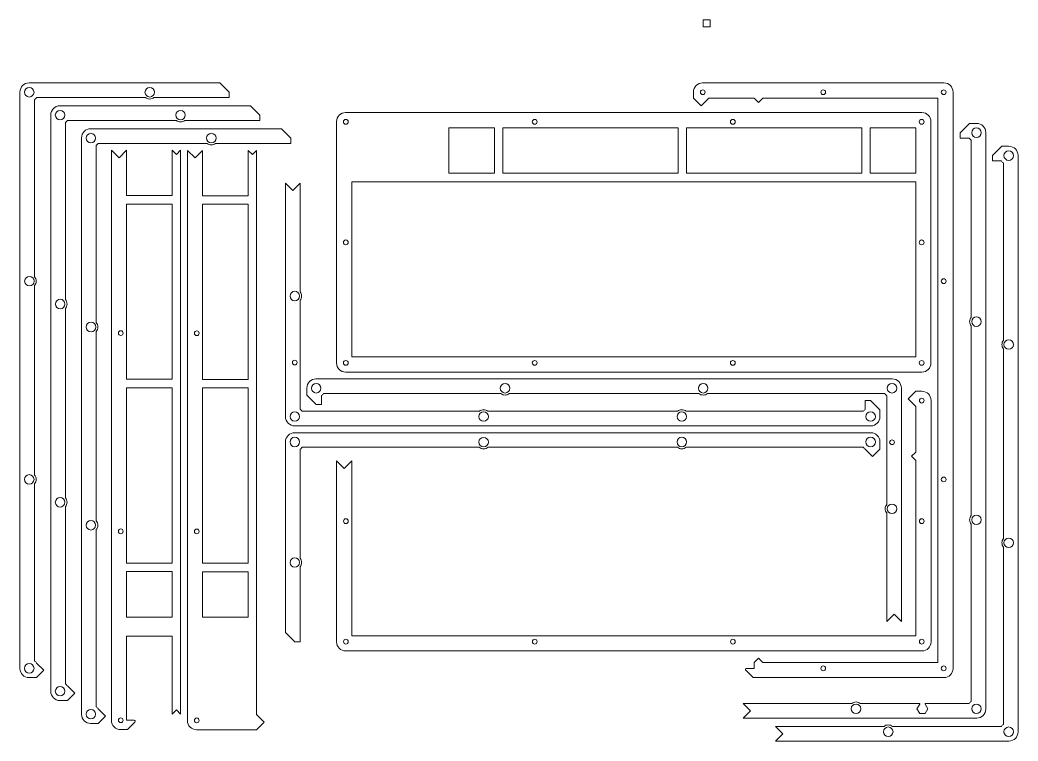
# Model space of a CAD drawing. Header units: millimetres. Extents: x -115 to 325, y -296 to 21.
import ezdxf

# ---------------------------------------------------------------- set-up
doc = ezdxf.new("R2010")
doc.units = ezdxf.units.MM
doc.header["$MEASUREMENT"] = 0
doc.layers.add('cut', color=7, linetype='Continuous', lineweight=0)

# ---------------------------------------------------------------- blocks, each defined once
blk = doc.blocks.new('Block_0')
at = {"layer": 'cut', "color": 18, "lineweight": 9, "true_color": 0x000000}
for points, knots in [([(-107.67, -268.55), (-107.67, -268.55), (-104.45, -265.32), (-104.45, -265.32), (-104.45, -265.32), (-107.67, -262.1), (-107.67, -262.1), (-107.67, -262.1), (-107.67, -262.1), (-107.67, -262.1), (-107.67, -262.1), (-107.67, -262.1), (-107.67, -262.1), (-107.92, -261.76), (-108.21, -261.47), (-108.55, -261.22), (-108.55, -261.22), (-108.55, -183.13), (-108.55, -183.13), (-108.11, -182.61), (-107.84, -181.94), (-107.84, -181.2), (-107.84, -180.46), (-108.11, -179.79), (-108.55, -179.27), (-108.55, -179.27), (-108.55, -95.78), (-108.55, -95.78), (-108.11, -95.26), (-107.84, -94.59), (-107.84, -93.85), (-107.84, -93.11), (-108.11, -92.44), (-108.55, -91.92), (-108.55, -91.92), (-108.55, -13.83), (-108.55, -13.83), (-108.21, -13.58), (-107.92, -13.29), (-107.67, -12.95), (-107.67, -12.95), (-59.65, -12.95), (-59.65, -12.95), (-59.14, -13.36), (-58.49, -13.6), (-57.79, -13.6), (-57.09, -13.6), (-56.44, -13.36), (-55.93, -12.95), (-55.93, -12.95), (-22.81, -12.95), (-22.81, -12.95), (-22.81, -12.95), (-22.81, -10.6), (-22.81, -10.6), (-22.81, -10.6), (-26.91, -6.5), (-26.91, -6.5), (-26.91, -6.5), (-111, -6.5), (-111, -6.5), (-113.21, -6.5), (-115, -8.29), (-115, -10.5), (-115, -10.5), (-115, -264.55), (-115, -264.55), (-115, -266.76), (-113.21, -268.55), (-111, -268.55), (-111, -268.55), (-107.67, -268.55), (-107.67, -268.55), (-107.67, -268.55), (-107.67, -268.55), (-107.67, -268.55), (-107.67, -268.55), (-107.67, -268.55), (-107.67, -268.55)], [0, 0, 0, 0, 1, 1, 1, 2, 2, 2, 3, 3, 3, 4, 4, 4, 5, 5, 5, 6, 6, 6, 7, 7, 7, 8, 8, 8, 9, 9, 9, 10, 10, 10, 11, 11, 11, 12, 12, 12, 13, 13, 13, 14, 14, 14, 15, 15, 15, 16, 16, 16, 17, 17, 17, 18, 18, 18, 19, 19, 19, 20, 20, 20, 21, 21, 21, 22, 22, 22, 23, 23, 23, 24, 24, 24, 25, 25, 25, 26, 26, 26, 26]), ([(-113, -10.6), (-113, -9.44), (-112.06, -8.5), (-110.9, -8.5), (-109.74, -8.5), (-108.8, -9.44), (-108.8, -10.6), (-108.8, -11.76), (-109.74, -12.7), (-110.9, -12.7), (-112.06, -12.7), (-113, -11.76), (-113, -10.6)], [0, 0, 0, 0, 1, 1, 1, 2, 2, 2, 3, 3, 3, 4, 4, 4, 4]), ([(-59.89, -10.6), (-59.89, -9.44), (-58.95, -8.5), (-57.79, -8.5), (-56.63, -8.5), (-55.69, -9.44), (-55.69, -10.6), (-55.69, -11.76), (-56.63, -12.7), (-57.79, -12.7), (-58.95, -12.7), (-59.89, -11.76), (-59.89, -10.6)], [0, 0, 0, 0, 1, 1, 1, 2, 2, 2, 3, 3, 3, 4, 4, 4, 4]), ([(181.91, -10.5), (181.91, -10.5), (181.91, -13.2), (181.91, -13.2), (181.91, -13.2), (181.91, -13.2), (181.91, -13.2), (181.91, -13.2), (185.26, -16.55), (185.26, -16.55), (185.26, -16.55), (188.61, -13.2), (188.61, -13.2), (188.61, -13.2), (208.66, -13.2), (208.66, -13.2), (208.66, -13.2), (208.66, -13.2), (208.66, -13.2), (208.66, -13.2), (210.54, -15.08), (210.54, -15.08), (210.54, -15.08), (212.42, -13.2), (212.42, -13.2), (212.42, -13.2), (217.2, -13.2), (217.2, -13.2), (217.2, -13.2), (289.62, -13.2), (289.62, -13.2), (289.62, -13.2), (289.62, -261.85), (289.62, -261.85), (289.62, -261.85), (212.42, -261.85), (212.42, -261.85), (212.42, -261.85), (212.42, -261.85), (212.42, -261.85), (212.42, -261.85), (212.42, -261.85), (212.42, -261.85), (212.42, -261.85), (210.54, -259.97), (210.54, -259.97), (210.54, -259.97), (208.66, -261.85), (208.66, -261.85), (208.66, -261.85), (208.66, -261.85), (208.66, -261.85), (208.66, -261.85), (208.66, -264.45), (208.66, -264.45), (208.66, -264.45), (205.34, -264.45), (205.34, -264.45), (204.89, -264.45), (204.67, -264.99), (204.99, -265.3), (204.99, -265.3), (208.23, -268.55), (208.23, -268.55), (208.23, -268.55), (292.32, -268.55), (292.32, -268.55), (294.53, -268.55), (296.32, -266.76), (296.32, -264.55), (296.32, -264.55), (296.32, -10.5), (296.32, -10.5), (296.32, -8.29), (294.53, -6.5), (292.32, -6.5), (292.32, -6.5), (185.91, -6.5), (185.91, -6.5), (183.7, -6.5), (181.91, -8.29), (181.91, -10.5)], [0, 0, 0, 0, 1, 1, 1, 2, 2, 2, 3, 3, 3, 4, 4, 4, 5, 5, 5, 6, 6, 6, 7, 7, 7, 8, 8, 8, 9, 9, 9, 10, 10, 10, 11, 11, 11, 12, 12, 12, 13, 13, 13, 14, 14, 14, 15, 15, 15, 16, 16, 16, 17, 17, 17, 18, 18, 18, 19, 19, 19, 20, 20, 20, 21, 21, 21, 22, 22, 22, 23, 23, 23, 24, 24, 24, 25, 25, 25, 26, 26, 26, 27, 27, 27, 27]), ([(187.06, -10.6), (187.06, -11.18), (186.59, -11.65), (186.01, -11.65), (185.43, -11.65), (184.96, -11.18), (184.96, -10.6), (184.96, -10.02), (185.43, -9.55), (186.01, -9.55), (186.59, -9.55), (187.06, -10.02), (187.06, -10.6)], [0, 0, 0, 0, 1, 1, 1, 2, 2, 2, 3, 3, 3, 4, 4, 4, 4]), ([(240.16, -10.6), (240.16, -11.18), (239.69, -11.65), (239.11, -11.65), (238.53, -11.65), (238.06, -11.18), (238.06, -10.6), (238.06, -10.02), (238.53, -9.55), (239.11, -9.55), (239.69, -9.55), (240.16, -10.02), (240.16, -10.6)], [0, 0, 0, 0, 1, 1, 1, 2, 2, 2, 3, 3, 3, 4, 4, 4, 4]), ([(293.27, -10.6), (293.27, -11.18), (292.8, -11.65), (292.22, -11.65), (291.64, -11.65), (291.17, -11.18), (291.17, -10.6), (291.17, -10.02), (291.64, -9.55), (292.22, -9.55), (292.8, -9.55), (293.27, -10.02), (293.27, -10.6)], [0, 0, 0, 0, 1, 1, 1, 2, 2, 2, 3, 3, 3, 4, 4, 4, 4]), ([(-94.08, -278.63), (-94.08, -278.63), (-90.86, -275.41), (-90.86, -275.41), (-90.86, -275.41), (-94.08, -272.18), (-94.08, -272.18), (-94.08, -272.18), (-94.08, -272.19), (-94.08, -272.19), (-94.08, -272.19), (-94.08, -272.18), (-94.08, -272.18), (-94.33, -271.85), (-94.62, -271.55), (-94.96, -271.3), (-94.96, -271.3), (-94.96, -193.21), (-94.96, -193.21), (-94.52, -192.69), (-94.25, -192.02), (-94.25, -191.28), (-94.25, -190.55), (-94.52, -189.87), (-94.96, -189.35), (-94.96, -189.35), (-94.96, -105.86), (-94.96, -105.86), (-94.52, -105.34), (-94.25, -104.67), (-94.25, -103.93), (-94.25, -103.2), (-94.52, -102.52), (-94.96, -102), (-94.96, -102), (-94.96, -23.91), (-94.96, -23.91), (-94.62, -23.67), (-94.33, -23.37), (-94.08, -23.03), (-94.08, -23.03), (-46.06, -23.03), (-46.06, -23.03), (-45.55, -23.44), (-44.91, -23.68), (-44.2, -23.68), (-43.5, -23.68), (-42.85, -23.44), (-42.34, -23.03), (-42.34, -23.03), (-9.22, -23.03), (-9.22, -23.03), (-9.22, -23.03), (-9.22, -20.68), (-9.22, -20.68), (-9.22, -20.68), (-13.32, -16.58), (-13.32, -16.58), (-13.32, -16.58), (-97.41, -16.58), (-97.41, -16.58), (-99.62, -16.58), (-101.41, -18.37), (-101.41, -20.58), (-101.41, -20.58), (-101.41, -274.63), (-101.41, -274.63), (-101.41, -276.84), (-99.62, -278.63), (-97.41, -278.63), (-97.41, -278.63), (-94.08, -278.63), (-94.08, -278.63), (-94.08, -278.63), (-94.08, -278.63), (-94.08, -278.63), (-94.08, -278.63), (-94.08, -278.63), (-94.08, -278.63)], [0, 0, 0, 0, 1, 1, 1, 2, 2, 2, 3, 3, 3, 4, 4, 4, 5, 5, 5, 6, 6, 6, 7, 7, 7, 8, 8, 8, 9, 9, 9, 10, 10, 10, 11, 11, 11, 12, 12, 12, 13, 13, 13, 14, 14, 14, 15, 15, 15, 16, 16, 16, 17, 17, 17, 18, 18, 18, 19, 19, 19, 20, 20, 20, 21, 21, 21, 22, 22, 22, 23, 23, 23, 24, 24, 24, 25, 25, 25, 26, 26, 26, 26]), ([(-99.41, -20.68), (-99.41, -19.52), (-98.47, -18.58), (-97.31, -18.58), (-96.15, -18.58), (-95.21, -19.52), (-95.21, -20.68), (-95.21, -21.84), (-96.15, -22.78), (-97.31, -22.78), (-98.47, -22.78), (-99.41, -21.84), (-99.41, -20.68)], [0, 0, 0, 0, 1, 1, 1, 2, 2, 2, 3, 3, 3, 4, 4, 4, 4]), ([(-46.3, -20.68), (-46.3, -19.52), (-45.36, -18.58), (-44.2, -18.58), (-43.04, -18.58), (-42.1, -19.52), (-42.1, -20.68), (-42.1, -21.84), (-43.04, -22.78), (-44.2, -22.78), (-45.36, -22.78), (-46.3, -21.84), (-46.3, -20.68)], [0, 0, 0, 0, 1, 1, 1, 2, 2, 2, 3, 3, 3, 4, 4, 4, 4]), ([(282.61, -19.54), (282.61, -19.54), (28.56, -19.54), (28.56, -19.54), (26.35, -19.54), (24.56, -21.33), (24.56, -23.54), (24.56, -23.54), (24.56, -129.95), (24.56, -129.95), (24.56, -132.16), (26.35, -133.95), (28.56, -133.95), (28.56, -133.95), (282.61, -133.95), (282.61, -133.95), (284.82, -133.95), (286.61, -132.16), (286.61, -129.95), (286.61, -129.95), (286.61, -23.54), (286.61, -23.54), (286.61, -21.33), (284.82, -19.54), (282.61, -19.54)], [0, 0, 0, 0, 1, 1, 1, 2, 2, 2, 3, 3, 3, 4, 4, 4, 5, 5, 5, 6, 6, 6, 7, 7, 7, 8, 8, 8, 8]), ([(28.66, -24.7), (28.08, -24.7), (27.61, -24.23), (27.61, -23.65), (27.61, -23.07), (28.08, -22.6), (28.66, -22.6), (29.24, -22.6), (29.71, -23.07), (29.71, -23.65), (29.71, -24.23), (29.24, -24.7), (28.66, -24.7)], [0, 0, 0, 0, 1, 1, 1, 2, 2, 2, 3, 3, 3, 4, 4, 4, 4]), ([(74.12, -26.24), (74.12, -26.24), (94.17, -26.24), (94.17, -26.24), (94.17, -26.24), (94.17, -46.29), (94.17, -46.29), (94.17, -46.29), (74.12, -46.29), (74.12, -46.29), (74.12, -46.29), (74.12, -26.24), (74.12, -26.24)], [0, 0, 0, 0, 1, 1, 1, 2, 2, 2, 3, 3, 3, 4, 4, 4, 4]), ([(97.93, -26.24), (97.93, -26.24), (175.13, -26.24), (175.13, -26.24), (175.13, -26.24), (175.13, -46.29), (175.13, -46.29), (175.13, -46.29), (97.93, -46.29), (97.93, -46.29), (97.93, -46.29), (97.93, -26.24), (97.93, -26.24)], [0, 0, 0, 0, 1, 1, 1, 2, 2, 2, 3, 3, 3, 4, 4, 4, 4]), ([(111.91, -22.6), (112.49, -22.6), (112.96, -23.07), (112.96, -23.65), (112.96, -24.23), (112.49, -24.7), (111.91, -24.7), (111.33, -24.7), (110.86, -24.23), (110.86, -23.65), (110.86, -23.07), (111.33, -22.6), (111.91, -22.6)], [0, 0, 0, 0, 1, 1, 1, 2, 2, 2, 3, 3, 3, 4, 4, 4, 4]), ([(178.9, -26.24), (178.9, -26.24), (256.1, -26.24), (256.1, -26.24), (256.1, -26.24), (256.1, -46.29), (256.1, -46.29), (256.1, -46.29), (178.9, -46.29), (178.9, -46.29), (178.9, -46.29), (178.9, -26.24), (178.9, -26.24)], [0, 0, 0, 0, 1, 1, 1, 2, 2, 2, 3, 3, 3, 4, 4, 4, 4]), ([(199.26, -22.6), (199.84, -22.6), (200.31, -23.07), (200.31, -23.65), (200.31, -24.23), (199.84, -24.7), (199.26, -24.7), (198.68, -24.7), (198.21, -24.23), (198.21, -23.65), (198.21, -23.07), (198.68, -22.6), (199.26, -22.6)], [0, 0, 0, 0, 1, 1, 1, 2, 2, 2, 3, 3, 3, 4, 4, 4, 4]), ([(310.76, -282.37), (310.76, -282.37), (310.76, -28.32), (310.76, -28.32), (310.76, -26.11), (308.97, -24.32), (306.76, -24.32), (306.76, -24.32), (303.64, -24.32), (303.64, -24.32), (303.64, -24.32), (299.54, -28.42), (299.54, -28.42), (299.54, -28.42), (299.54, -30.77), (299.54, -30.77), (299.54, -30.77), (303.43, -30.77), (303.43, -30.77), (303.68, -31.11), (303.97, -31.4), (304.31, -31.65), (304.31, -31.65), (304.31, -109.8), (304.31, -109.8), (303.91, -110.31), (303.66, -110.96), (303.66, -111.67), (303.66, -112.37), (303.91, -113.02), (304.31, -113.53), (304.31, -113.53), (304.31, -197.15), (304.31, -197.15), (303.91, -197.66), (303.66, -198.31), (303.66, -199.02), (303.66, -199.72), (303.91, -200.37), (304.31, -200.88), (304.31, -200.88), (304.31, -279.03), (304.31, -279.03), (303.97, -279.28), (303.68, -279.58), (303.43, -279.92), (303.43, -279.92), (284.07, -279.92), (284.07, -279.92), (284.07, -279.92), (284.07, -280.17), (284.07, -280.17), (284.07, -280.17), (285.28, -282.27), (285.28, -282.27), (285.28, -282.27), (284.07, -284.37), (284.07, -284.37), (284.07, -284.37), (281.65, -284.37), (281.65, -284.37), (281.65, -284.37), (280.43, -282.27), (280.43, -282.27), (280.43, -282.27), (281.65, -280.17), (281.65, -280.17), (281.65, -280.17), (281.65, -279.92), (281.65, -279.92), (281.65, -279.92), (255.42, -279.92), (255.42, -279.92), (254.91, -279.51), (254.26, -279.27), (253.56, -279.27), (252.86, -279.27), (252.21, -279.51), (251.7, -279.92), (251.7, -279.92), (203.86, -279.92), (203.86, -279.92), (203.86, -279.92), (207.08, -283.14), (207.08, -283.14), (207.08, -283.14), (203.86, -286.37), (203.86, -286.37), (203.86, -286.37), (306.76, -286.37), (306.76, -286.37), (308.97, -286.37), (310.76, -284.58), (310.76, -282.37)], [0, 0, 0, 0, 1, 1, 1, 2, 2, 2, 3, 3, 3, 4, 4, 4, 5, 5, 5, 6, 6, 6, 7, 7, 7, 8, 8, 8, 9, 9, 9, 10, 10, 10, 11, 11, 11, 12, 12, 12, 13, 13, 13, 14, 14, 14, 15, 15, 15, 16, 16, 16, 17, 17, 17, 18, 18, 18, 19, 19, 19, 20, 20, 20, 21, 21, 21, 22, 22, 22, 23, 23, 23, 24, 24, 24, 25, 25, 25, 26, 26, 26, 27, 27, 27, 28, 28, 28, 29, 29, 29, 30, 30, 30, 31, 31, 31, 31]), ([(279.91, -46.29), (279.91, -46.29), (259.86, -46.29), (259.86, -46.29), (259.86, -46.29), (259.86, -26.24), (259.86, -26.24), (259.86, -26.24), (279.91, -26.24), (279.91, -26.24), (279.91, -26.24), (279.91, -46.29), (279.91, -46.29)], [0, 0, 0, 0, 1, 1, 1, 2, 2, 2, 3, 3, 3, 4, 4, 4, 4]), ([(282.51, -24.7), (281.93, -24.7), (281.46, -24.23), (281.46, -23.65), (281.46, -23.07), (281.93, -22.6), (282.51, -22.6), (283.09, -22.6), (283.56, -23.07), (283.56, -23.65), (283.56, -24.23), (283.09, -24.7), (282.51, -24.7)], [0, 0, 0, 0, 1, 1, 1, 2, 2, 2, 3, 3, 3, 4, 4, 4, 4]), ([(304.56, -28.42), (304.56, -27.26), (305.5, -26.32), (306.66, -26.32), (307.82, -26.32), (308.76, -27.26), (308.76, -28.42), (308.76, -29.58), (307.82, -30.52), (306.66, -30.52), (305.5, -30.52), (304.56, -29.58), (304.56, -28.42)], [0, 0, 0, 0, 1, 1, 1, 2, 2, 2, 3, 3, 3, 4, 4, 4, 4]), ([(-80.51, -288.75), (-80.51, -288.75), (-77.28, -285.53), (-77.28, -285.53), (-77.28, -285.53), (-80.51, -282.3), (-80.51, -282.3), (-80.51, -282.3), (-80.51, -282.3), (-80.51, -282.3), (-80.51, -282.3), (-80.51, -282.3), (-80.51, -282.3), (-80.75, -281.96), (-81.05, -281.67), (-81.38, -281.42), (-81.38, -281.42), (-81.38, -203.33), (-81.38, -203.33), (-80.94, -202.81), (-80.68, -202.14), (-80.68, -201.4), (-80.68, -200.66), (-80.94, -199.99), (-81.38, -199.47), (-81.38, -199.47), (-81.38, -115.98), (-81.38, -115.98), (-80.94, -115.46), (-80.68, -114.79), (-80.68, -114.05), (-80.68, -113.31), (-80.94, -112.64), (-81.38, -112.12), (-81.38, -112.12), (-81.38, -34.03), (-81.38, -34.03), (-81.05, -33.78), (-80.75, -33.49), (-80.51, -33.15), (-80.51, -33.15), (-32.49, -33.15), (-32.49, -33.15), (-31.98, -33.56), (-31.33, -33.8), (-30.63, -33.8), (-29.92, -33.8), (-29.28, -33.56), (-28.76, -33.15), (-28.76, -33.15), (4.35, -33.15), (4.35, -33.15), (4.35, -33.15), (4.35, -30.8), (4.35, -30.8), (4.35, -30.8), (0.25, -26.7), (0.25, -26.7), (0.25, -26.7), (-83.84, -26.7), (-83.84, -26.7), (-86.04, -26.7), (-87.83, -28.49), (-87.83, -30.7), (-87.83, -30.7), (-87.83, -284.75), (-87.83, -284.75), (-87.83, -286.96), (-86.04, -288.75), (-83.84, -288.75), (-83.84, -288.75), (-80.51, -288.75), (-80.51, -288.75), (-80.51, -288.75), (-80.51, -288.75), (-80.51, -288.75), (-80.51, -288.75), (-80.51, -288.75), (-80.51, -288.75)], [0, 0, 0, 0, 1, 1, 1, 2, 2, 2, 3, 3, 3, 4, 4, 4, 5, 5, 5, 6, 6, 6, 7, 7, 7, 8, 8, 8, 9, 9, 9, 10, 10, 10, 11, 11, 11, 12, 12, 12, 13, 13, 13, 14, 14, 14, 15, 15, 15, 16, 16, 16, 17, 17, 17, 18, 18, 18, 19, 19, 19, 20, 20, 20, 21, 21, 21, 22, 22, 22, 23, 23, 23, 24, 24, 24, 25, 25, 25, 26, 26, 26, 26]), ([(-85.83, -30.8), (-85.83, -29.64), (-84.89, -28.7), (-83.73, -28.7), (-82.57, -28.7), (-81.63, -29.64), (-81.63, -30.8), (-81.63, -31.96), (-82.57, -32.9), (-83.73, -32.9), (-84.89, -32.9), (-85.83, -31.96), (-85.83, -30.8)], [0, 0, 0, 0, 1, 1, 1, 2, 2, 2, 3, 3, 3, 4, 4, 4, 4]), ([(-32.73, -30.8), (-32.73, -29.64), (-31.79, -28.7), (-30.63, -28.7), (-29.47, -28.7), (-28.53, -29.64), (-28.53, -30.8), (-28.53, -31.96), (-29.47, -32.9), (-30.63, -32.9), (-31.79, -32.9), (-32.73, -31.96), (-32.73, -30.8)], [0, 0, 0, 0, 1, 1, 1, 2, 2, 2, 3, 3, 3, 4, 4, 4, 4]), ([(324.99, -292.48), (324.99, -292.48), (324.99, -38.43), (324.99, -38.43), (324.99, -36.22), (323.2, -34.43), (320.99, -34.43), (320.99, -34.43), (317.86, -34.43), (317.86, -34.43), (317.86, -34.43), (313.76, -38.53), (313.76, -38.53), (313.76, -38.53), (313.76, -40.88), (313.76, -40.88), (313.76, -40.88), (317.65, -40.88), (317.65, -40.88), (317.9, -41.22), (318.2, -41.52), (318.54, -41.76), (318.54, -41.76), (318.54, -119.91), (318.54, -119.91), (318.13, -120.43), (317.88, -121.07), (317.88, -121.78), (317.88, -122.49), (318.13, -123.13), (318.54, -123.65), (318.54, -123.65), (318.54, -207.26), (318.54, -207.26), (318.13, -207.78), (317.88, -208.42), (317.88, -209.13), (317.88, -209.84), (318.13, -210.48), (318.54, -211), (318.54, -211), (318.54, -289.15), (318.54, -289.15), (318.2, -289.39), (317.9, -289.69), (317.65, -290.03), (317.65, -290.03), (269.64, -290.03), (269.64, -290.03), (269.13, -289.62), (268.49, -289.38), (267.78, -289.38), (267.08, -289.38), (266.43, -289.62), (265.92, -290.03), (265.92, -290.03), (218.08, -290.03), (218.08, -290.03), (218.08, -290.03), (221.31, -293.25), (221.31, -293.25), (221.31, -293.25), (218.08, -296.48), (218.08, -296.48), (218.08, -296.48), (320.99, -296.48), (320.99, -296.48), (323.2, -296.48), (324.99, -294.69), (324.99, -292.48)], [0, 0, 0, 0, 1, 1, 1, 2, 2, 2, 3, 3, 3, 4, 4, 4, 5, 5, 5, 6, 6, 6, 7, 7, 7, 8, 8, 8, 9, 9, 9, 10, 10, 10, 11, 11, 11, 12, 12, 12, 13, 13, 13, 14, 14, 14, 15, 15, 15, 16, 16, 16, 17, 17, 17, 18, 18, 18, 19, 19, 19, 20, 20, 20, 21, 21, 21, 22, 22, 22, 23, 23, 23, 23]), ([(-47.92, -56.13), (-47.92, -56.13), (-67.97, -56.13), (-67.97, -56.13), (-67.97, -56.13), (-67.97, -36.16), (-67.97, -36.16), (-67.97, -36.16), (-71.32, -39.51), (-71.32, -39.51), (-71.32, -39.51), (-74.67, -36.16), (-74.67, -36.16), (-74.67, -36.16), (-74.67, -287.43), (-74.67, -287.43), (-74.67, -289.64), (-72.88, -291.43), (-70.67, -291.43), (-70.67, -291.43), (-67.55, -291.43), (-67.55, -291.43), (-67.55, -291.43), (-64.3, -288.18), (-64.3, -288.18), (-63.98, -287.87), (-64.21, -287.33), (-64.65, -287.33), (-64.65, -287.33), (-67.97, -287.33), (-67.97, -287.33), (-67.97, -287.33), (-67.97, -250.22), (-67.97, -250.22), (-67.97, -250.22), (-47.92, -250.22), (-47.92, -250.22), (-47.92, -250.22), (-47.92, -284.66), (-47.92, -284.66), (-47.92, -284.66), (-46.04, -282.78), (-46.04, -282.78), (-46.04, -282.78), (-44.16, -284.66), (-44.16, -284.66), (-44.16, -284.66), (-44.16, -36.16), (-44.16, -36.16), (-44.16, -36.16), (-46.04, -38.04), (-46.04, -38.04), (-46.04, -38.04), (-47.92, -36.16), (-47.92, -36.16), (-47.92, -36.16), (-47.92, -56.13), (-47.92, -56.13)], [0, 0, 0, 0, 1, 1, 1, 2, 2, 2, 3, 3, 3, 4, 4, 4, 5, 5, 5, 6, 6, 6, 7, 7, 7, 8, 8, 8, 9, 9, 9, 10, 10, 10, 11, 11, 11, 12, 12, 12, 13, 13, 13, 14, 14, 14, 15, 15, 15, 16, 16, 16, 17, 17, 17, 18, 18, 18, 19, 19, 19, 19]), ([(-14.43, -56.18), (-14.43, -56.18), (-34.48, -56.18), (-34.48, -56.18), (-34.48, -56.18), (-34.48, -36.21), (-34.48, -36.21), (-34.48, -36.21), (-37.83, -39.56), (-37.83, -39.56), (-37.83, -39.56), (-41.18, -36.21), (-41.18, -36.21), (-41.18, -36.21), (-41.18, -287.48), (-41.18, -287.48), (-41.18, -289.69), (-39.39, -291.48), (-37.18, -291.48), (-37.18, -291.48), (-10.67, -291.48), (-10.67, -291.48), (-10.67, -291.48), (-10.67, -291.48), (-10.67, -291.48), (-10.67, -291.48), (-10.67, -291.48), (-10.67, -291.48), (-10.67, -291.48), (-10.67, -291.48), (-10.67, -291.48), (-10.67, -291.48), (-10.67, -291.48), (-10.67, -291.48), (-10.67, -291.48), (-7.32, -288.13), (-7.32, -288.13), (-7.32, -288.13), (-10.67, -284.78), (-10.67, -284.78), (-10.67, -284.78), (-10.67, -36.21), (-10.67, -36.21), (-10.67, -36.21), (-12.55, -38.09), (-12.55, -38.09), (-12.55, -38.09), (-14.43, -36.21), (-14.43, -36.21), (-14.43, -36.21), (-14.43, -56.18), (-14.43, -56.18)], [0, 0, 0, 0, 1, 1, 1, 2, 2, 2, 3, 3, 3, 4, 4, 4, 5, 5, 5, 6, 6, 6, 7, 7, 7, 8, 8, 8, 9, 9, 9, 10, 10, 10, 11, 11, 11, 12, 12, 12, 13, 13, 13, 14, 14, 14, 15, 15, 15, 16, 16, 16, 17, 17, 17, 17]), ([(318.78, -38.53), (318.78, -37.37), (319.72, -36.43), (320.88, -36.43), (322.04, -36.43), (322.98, -37.37), (322.98, -38.53), (322.98, -39.69), (322.04, -40.63), (320.88, -40.63), (319.72, -40.63), (318.78, -39.69), (318.78, -38.53)], [0, 0, 0, 0, 1, 1, 1, 2, 2, 2, 3, 3, 3, 4, 4, 4, 4]), ([(6.05, -157.61), (6.05, -157.61), (260.1, -157.61), (260.1, -157.61), (262.31, -157.61), (264.1, -155.82), (264.1, -153.61), (264.1, -153.61), (264.1, -150.49), (264.1, -150.49), (264.1, -150.49), (260, -146.39), (260, -146.39), (260, -146.39), (257.65, -146.39), (257.65, -146.39), (257.65, -146.39), (257.65, -150.28), (257.65, -150.28), (257.31, -150.52), (257.01, -150.82), (256.77, -151.16), (256.77, -151.16), (178.62, -151.16), (178.62, -151.16), (178.1, -150.75), (177.45, -150.51), (176.75, -150.51), (176.04, -150.51), (175.4, -150.75), (174.88, -151.16), (174.88, -151.16), (91.27, -151.16), (91.27, -151.16), (90.75, -150.75), (90.1, -150.51), (89.4, -150.51), (88.69, -150.51), (88.05, -150.75), (87.53, -151.16), (87.53, -151.16), (9.38, -151.16), (9.38, -151.16), (9.14, -150.82), (8.84, -150.52), (8.5, -150.28), (8.5, -150.28), (8.5, -102.27), (8.5, -102.27), (8.9, -101.76), (9.15, -101.11), (9.15, -100.41), (9.15, -99.7), (8.9, -99.06), (8.5, -98.55), (8.5, -98.55), (8.5, -50.7), (8.5, -50.7), (8.5, -50.7), (5.27, -53.93), (5.27, -53.93), (5.27, -53.93), (2.05, -50.7), (2.05, -50.7), (2.05, -50.7), (2.05, -153.61), (2.05, -153.61), (2.05, -155.82), (3.84, -157.61), (6.05, -157.61)], [0, 0, 0, 0, 1, 1, 1, 2, 2, 2, 3, 3, 3, 4, 4, 4, 5, 5, 5, 6, 6, 6, 7, 7, 7, 8, 8, 8, 9, 9, 9, 10, 10, 10, 11, 11, 11, 12, 12, 12, 13, 13, 13, 14, 14, 14, 15, 15, 15, 16, 16, 16, 17, 17, 17, 18, 18, 18, 19, 19, 19, 20, 20, 20, 21, 21, 21, 22, 22, 22, 23, 23, 23, 23]), ([(279.91, -127.25), (279.91, -127.25), (31.26, -127.25), (31.26, -127.25), (31.26, -127.25), (31.26, -50.05), (31.26, -50.05), (31.26, -50.05), (279.91, -50.05), (279.91, -50.05), (279.91, -50.05), (279.91, -127.25), (279.91, -127.25)], [0, 0, 0, 0, 1, 1, 1, 2, 2, 2, 3, 3, 3, 4, 4, 4, 4]), ([(-47.92, -59.89), (-47.92, -59.89), (-47.92, -137.09), (-47.92, -137.09), (-47.92, -137.09), (-67.97, -137.09), (-67.97, -137.09), (-67.97, -137.09), (-67.97, -59.89), (-67.97, -59.89), (-67.97, -59.89), (-47.92, -59.89), (-47.92, -59.89)], [0, 0, 0, 0, 1, 1, 1, 2, 2, 2, 3, 3, 3, 4, 4, 4, 4]), ([(-14.43, -59.95), (-14.43, -59.95), (-14.43, -137.15), (-14.43, -137.15), (-14.43, -137.15), (-34.48, -137.15), (-34.48, -137.15), (-34.48, -137.15), (-34.48, -59.95), (-34.48, -59.95), (-34.48, -59.95), (-14.43, -59.95), (-14.43, -59.95)], [0, 0, 0, 0, 1, 1, 1, 2, 2, 2, 3, 3, 3, 4, 4, 4, 4]), ([(28.66, -77.8), (28.08, -77.8), (27.61, -77.33), (27.61, -76.75), (27.61, -76.17), (28.08, -75.7), (28.66, -75.7), (29.24, -75.7), (29.71, -76.17), (29.71, -76.75), (29.71, -77.33), (29.24, -77.8), (28.66, -77.8)], [0, 0, 0, 0, 1, 1, 1, 2, 2, 2, 3, 3, 3, 4, 4, 4, 4]), ([(282.51, -77.8), (281.93, -77.8), (281.46, -77.33), (281.46, -76.75), (281.46, -76.17), (281.93, -75.7), (282.51, -75.7), (283.09, -75.7), (283.56, -76.17), (283.56, -76.75), (283.56, -77.33), (283.09, -77.8), (282.51, -77.8)], [0, 0, 0, 0, 1, 1, 1, 2, 2, 2, 3, 3, 3, 4, 4, 4, 4]), ([(-112.94, -93.85), (-112.94, -92.69), (-112, -91.75), (-110.84, -91.75), (-109.68, -91.75), (-108.74, -92.69), (-108.74, -93.85), (-108.74, -95.01), (-109.68, -95.95), (-110.84, -95.95), (-112, -95.95), (-112.94, -95.01), (-112.94, -93.85)], [0, 0, 0, 0, 1, 1, 1, 2, 2, 2, 3, 3, 3, 4, 4, 4, 4]), ([(293.27, -93.85), (293.27, -94.43), (292.8, -94.9), (292.22, -94.9), (291.64, -94.9), (291.17, -94.43), (291.17, -93.85), (291.17, -93.27), (291.64, -92.8), (292.22, -92.8), (292.8, -92.8), (293.27, -93.27), (293.27, -93.85)], [0, 0, 0, 0, 1, 1, 1, 2, 2, 2, 3, 3, 3, 4, 4, 4, 4]), ([(6.15, -98.31), (7.31, -98.31), (8.25, -99.25), (8.25, -100.41), (8.25, -101.57), (7.31, -102.51), (6.15, -102.51), (4.99, -102.51), (4.05, -101.57), (4.05, -100.41), (4.05, -99.25), (4.99, -98.31), (6.15, -98.31)], [0, 0, 0, 0, 1, 1, 1, 2, 2, 2, 3, 3, 3, 4, 4, 4, 4]), ([(-99.35, -103.93), (-99.35, -102.77), (-98.41, -101.83), (-97.25, -101.83), (-96.09, -101.83), (-95.15, -102.77), (-95.15, -103.93), (-95.15, -105.09), (-96.09, -106.03), (-97.25, -106.03), (-98.41, -106.03), (-99.35, -105.09), (-99.35, -103.93)], [0, 0, 0, 0, 1, 1, 1, 2, 2, 2, 3, 3, 3, 4, 4, 4, 4]), ([(304.56, -111.67), (304.56, -110.51), (305.5, -109.57), (306.66, -109.57), (307.82, -109.57), (308.76, -110.51), (308.76, -111.67), (308.76, -112.83), (307.82, -113.77), (306.66, -113.77), (305.5, -113.77), (304.56, -112.83), (304.56, -111.67)], [0, 0, 0, 0, 1, 1, 1, 2, 2, 2, 3, 3, 3, 4, 4, 4, 4]), ([(-85.78, -114.05), (-85.78, -112.89), (-84.84, -111.95), (-83.68, -111.95), (-82.52, -111.95), (-81.58, -112.89), (-81.58, -114.05), (-81.58, -115.21), (-82.52, -116.15), (-83.68, -116.15), (-84.84, -116.15), (-85.78, -115.21), (-85.78, -114.05)], [0, 0, 0, 0, 1, 1, 1, 2, 2, 2, 3, 3, 3, 4, 4, 4, 4]), ([(-71.62, -116.73), (-71.62, -116.15), (-71.15, -115.68), (-70.57, -115.68), (-69.99, -115.68), (-69.52, -116.15), (-69.52, -116.73), (-69.52, -117.31), (-69.99, -117.78), (-70.57, -117.78), (-71.15, -117.78), (-71.62, -117.31), (-71.62, -116.73)], [0, 0, 0, 0, 1, 1, 1, 2, 2, 2, 3, 3, 3, 4, 4, 4, 4]), ([(-38.12, -116.78), (-38.12, -116.2), (-37.65, -115.73), (-37.07, -115.73), (-36.49, -115.73), (-36.02, -116.2), (-36.02, -116.78), (-36.02, -117.36), (-36.49, -117.83), (-37.07, -117.83), (-37.65, -117.83), (-38.12, -117.36), (-38.12, -116.78)], [0, 0, 0, 0, 1, 1, 1, 2, 2, 2, 3, 3, 3, 4, 4, 4, 4]), ([(318.78, -121.78), (318.78, -120.62), (319.72, -119.68), (320.88, -119.68), (322.04, -119.68), (322.98, -120.62), (322.98, -121.78), (322.98, -122.94), (322.04, -123.88), (320.88, -123.88), (319.72, -123.88), (318.78, -122.94), (318.78, -121.78)], [0, 0, 0, 0, 1, 1, 1, 2, 2, 2, 3, 3, 3, 4, 4, 4, 4]), ([(7.2, -129.71), (7.2, -130.29), (6.73, -130.76), (6.15, -130.76), (5.57, -130.76), (5.1, -130.29), (5.1, -129.71), (5.1, -129.13), (5.57, -128.66), (6.15, -128.66), (6.73, -128.66), (7.2, -129.13), (7.2, -129.71)], [0, 0, 0, 0, 1, 1, 1, 2, 2, 2, 3, 3, 3, 4, 4, 4, 4]), ([(28.66, -130.9), (28.08, -130.9), (27.61, -130.43), (27.61, -129.85), (27.61, -129.27), (28.08, -128.8), (28.66, -128.8), (29.24, -128.8), (29.71, -129.27), (29.71, -129.85), (29.71, -130.43), (29.24, -130.9), (28.66, -130.9)], [0, 0, 0, 0, 1, 1, 1, 2, 2, 2, 3, 3, 3, 4, 4, 4, 4]), ([(111.91, -130.9), (111.33, -130.9), (110.86, -130.43), (110.86, -129.85), (110.86, -129.27), (111.33, -128.8), (111.91, -128.8), (112.49, -128.8), (112.96, -129.27), (112.96, -129.85), (112.96, -130.43), (112.49, -130.9), (111.91, -130.9)], [0, 0, 0, 0, 1, 1, 1, 2, 2, 2, 3, 3, 3, 4, 4, 4, 4]), ([(199.26, -130.9), (198.68, -130.9), (198.21, -130.43), (198.21, -129.85), (198.21, -129.27), (198.68, -128.8), (199.26, -128.8), (199.84, -128.8), (200.31, -129.27), (200.31, -129.85), (200.31, -130.43), (199.84, -130.9), (199.26, -130.9)], [0, 0, 0, 0, 1, 1, 1, 2, 2, 2, 3, 3, 3, 4, 4, 4, 4]), ([(282.51, -130.9), (281.93, -130.9), (281.46, -130.43), (281.46, -129.85), (281.46, -129.27), (281.93, -128.8), (282.51, -128.8), (283.09, -128.8), (283.56, -129.27), (283.56, -129.85), (283.56, -130.43), (283.09, -130.9), (282.51, -130.9)], [0, 0, 0, 0, 1, 1, 1, 2, 2, 2, 3, 3, 3, 4, 4, 4, 4]), ([(269.54, -136.93), (269.54, -136.93), (15.49, -136.93), (15.49, -136.93), (13.28, -136.93), (11.49, -138.72), (11.49, -140.93), (11.49, -140.93), (11.49, -144.06), (11.49, -144.06), (11.49, -144.06), (15.59, -148.16), (15.59, -148.16), (15.59, -148.16), (17.94, -148.16), (17.94, -148.16), (17.94, -148.16), (17.94, -144.27), (17.94, -144.27), (18.28, -144.02), (18.58, -143.72), (18.83, -143.38), (18.83, -143.38), (96.98, -143.38), (96.98, -143.38), (97.49, -143.79), (98.14, -144.04), (98.84, -144.04), (99.55, -144.04), (100.2, -143.79), (100.71, -143.38), (100.71, -143.38), (184.33, -143.38), (184.33, -143.38), (184.84, -143.79), (185.49, -144.04), (186.19, -144.04), (186.9, -144.04), (187.55, -143.79), (188.06, -143.38), (188.06, -143.38), (266.21, -143.38), (266.21, -143.38), (266.46, -143.72), (266.75, -144.02), (267.09, -144.27), (267.09, -144.27), (267.09, -192.28), (267.09, -192.28), (266.69, -192.79), (266.44, -193.43), (266.44, -194.14), (266.44, -194.84), (266.69, -195.49), (267.09, -196), (267.09, -196), (267.09, -243.84), (267.09, -243.84), (267.09, -243.84), (270.32, -240.61), (270.32, -240.61), (270.32, -240.61), (273.54, -243.84), (273.54, -243.84), (273.54, -243.84), (273.54, -140.93), (273.54, -140.93), (273.54, -138.72), (271.75, -136.93), (269.54, -136.93)], [0, 0, 0, 0, 1, 1, 1, 2, 2, 2, 3, 3, 3, 4, 4, 4, 5, 5, 5, 6, 6, 6, 7, 7, 7, 8, 8, 8, 9, 9, 9, 10, 10, 10, 11, 11, 11, 12, 12, 12, 13, 13, 13, 14, 14, 14, 15, 15, 15, 16, 16, 16, 17, 17, 17, 18, 18, 18, 19, 19, 19, 20, 20, 20, 21, 21, 21, 22, 22, 22, 23, 23, 23, 23]), ([(15.59, -143.14), (14.43, -143.14), (13.49, -142.2), (13.49, -141.04), (13.49, -139.88), (14.43, -138.94), (15.59, -138.94), (16.75, -138.94), (17.69, -139.88), (17.69, -141.04), (17.69, -142.2), (16.75, -143.14), (15.59, -143.14)], [0, 0, 0, 0, 1, 1, 1, 2, 2, 2, 3, 3, 3, 4, 4, 4, 4]), ([(98.84, -143.14), (97.68, -143.14), (96.74, -142.2), (96.74, -141.04), (96.74, -139.88), (97.68, -138.94), (98.84, -138.94), (100, -138.94), (100.94, -139.88), (100.94, -141.04), (100.94, -142.2), (100, -143.14), (98.84, -143.14)], [0, 0, 0, 0, 1, 1, 1, 2, 2, 2, 3, 3, 3, 4, 4, 4, 4]), ([(186.19, -143.14), (185.03, -143.14), (184.09, -142.2), (184.09, -141.04), (184.09, -139.88), (185.03, -138.94), (186.19, -138.94), (187.35, -138.94), (188.29, -139.88), (188.29, -141.04), (188.29, -142.2), (187.35, -143.14), (186.19, -143.14)], [0, 0, 0, 0, 1, 1, 1, 2, 2, 2, 3, 3, 3, 4, 4, 4, 4]), ([(269.44, -143.14), (268.28, -143.14), (267.34, -142.2), (267.34, -141.04), (267.34, -139.88), (268.28, -138.94), (269.44, -138.94), (270.6, -138.94), (271.54, -139.88), (271.54, -141.04), (271.54, -142.2), (270.6, -143.14), (269.44, -143.14)], [0, 0, 0, 0, 1, 1, 1, 2, 2, 2, 3, 3, 3, 4, 4, 4, 4]), ([(-47.92, -140.86), (-47.92, -140.86), (-47.92, -218.06), (-47.92, -218.06), (-47.92, -218.06), (-67.97, -218.06), (-67.97, -218.06), (-67.97, -218.06), (-67.97, -140.86), (-67.97, -140.86), (-67.97, -140.86), (-47.92, -140.86), (-47.92, -140.86)], [0, 0, 0, 0, 1, 1, 1, 2, 2, 2, 3, 3, 3, 4, 4, 4, 4]), ([(-14.43, -140.91), (-14.43, -140.91), (-14.43, -218.11), (-14.43, -218.11), (-14.43, -218.11), (-34.48, -218.11), (-34.48, -218.11), (-34.48, -218.11), (-34.48, -140.91), (-34.48, -140.91), (-34.48, -140.91), (-14.43, -140.91), (-14.43, -140.91)], [0, 0, 0, 0, 1, 1, 1, 2, 2, 2, 3, 3, 3, 4, 4, 4, 4]), ([(282.63, -142.38), (282.63, -142.38), (279.93, -142.38), (279.93, -142.38), (279.93, -142.38), (279.93, -142.38), (279.93, -142.38), (279.93, -142.38), (276.58, -145.73), (276.58, -145.73), (276.58, -145.73), (279.93, -149.08), (279.93, -149.08), (279.93, -149.08), (279.93, -169.13), (279.93, -169.13), (279.93, -169.13), (279.93, -169.13), (279.93, -169.13), (279.93, -169.13), (278.05, -171.01), (278.05, -171.01), (278.05, -171.01), (279.93, -172.9), (279.93, -172.9), (279.93, -172.9), (279.93, -177.67), (279.93, -177.67), (279.93, -177.67), (279.93, -250.09), (279.93, -250.09), (279.93, -250.09), (31.28, -250.09), (31.28, -250.09), (31.28, -250.09), (31.28, -172.99), (31.28, -172.99), (31.28, -172.99), (27.93, -176.34), (27.93, -176.34), (27.93, -176.34), (24.58, -172.99), (24.58, -172.99), (24.58, -172.99), (24.58, -252.79), (24.58, -252.79), (24.58, -255), (26.37, -256.79), (28.58, -256.79), (28.58, -256.79), (282.63, -256.79), (282.63, -256.79), (284.84, -256.79), (286.63, -255), (286.63, -252.79), (286.63, -252.79), (286.63, -146.38), (286.63, -146.38), (286.63, -144.17), (284.84, -142.38), (282.63, -142.38)], [0, 0, 0, 0, 1, 1, 1, 2, 2, 2, 3, 3, 3, 4, 4, 4, 5, 5, 5, 6, 6, 6, 7, 7, 7, 8, 8, 8, 9, 9, 9, 10, 10, 10, 11, 11, 11, 12, 12, 12, 13, 13, 13, 14, 14, 14, 15, 15, 15, 16, 16, 16, 17, 17, 17, 18, 18, 18, 19, 19, 19, 20, 20, 20, 20]), ([(282.53, -147.54), (281.95, -147.54), (281.48, -147.07), (281.48, -146.49), (281.48, -145.91), (281.95, -145.44), (282.53, -145.44), (283.11, -145.44), (283.58, -145.91), (283.58, -146.49), (283.58, -147.07), (283.11, -147.54), (282.53, -147.54)], [0, 0, 0, 0, 1, 1, 1, 2, 2, 2, 3, 3, 3, 4, 4, 4, 4]), ([(6.15, -151.41), (7.31, -151.41), (8.25, -152.35), (8.25, -153.51), (8.25, -154.67), (7.31, -155.61), (6.15, -155.61), (4.99, -155.61), (4.05, -154.67), (4.05, -153.51), (4.05, -152.35), (4.99, -151.41), (6.15, -151.41)], [0, 0, 0, 0, 1, 1, 1, 2, 2, 2, 3, 3, 3, 4, 4, 4, 4]), ([(89.4, -151.41), (90.56, -151.41), (91.5, -152.35), (91.5, -153.51), (91.5, -154.67), (90.56, -155.61), (89.4, -155.61), (88.24, -155.61), (87.3, -154.67), (87.3, -153.51), (87.3, -152.35), (88.24, -151.41), (89.4, -151.41)], [0, 0, 0, 0, 1, 1, 1, 2, 2, 2, 3, 3, 3, 4, 4, 4, 4]), ([(176.75, -151.41), (177.91, -151.41), (178.85, -152.35), (178.85, -153.51), (178.85, -154.67), (177.91, -155.61), (176.75, -155.61), (175.59, -155.61), (174.65, -154.67), (174.65, -153.51), (174.65, -152.35), (175.59, -151.41), (176.75, -151.41)], [0, 0, 0, 0, 1, 1, 1, 2, 2, 2, 3, 3, 3, 4, 4, 4, 4]), ([(260, -151.41), (261.16, -151.41), (262.1, -152.35), (262.1, -153.51), (262.1, -154.67), (261.16, -155.61), (260, -155.61), (258.84, -155.61), (257.9, -154.67), (257.9, -153.51), (257.9, -152.35), (258.84, -151.41), (260, -151.41)], [0, 0, 0, 0, 1, 1, 1, 2, 2, 2, 3, 3, 3, 4, 4, 4, 4]), ([(264.1, -167.94), (264.1, -167.94), (264.1, -167.94), (264.1, -167.94), (264.1, -167.94), (264.1, -164.61), (264.1, -164.61), (264.1, -162.4), (262.31, -160.61), (260.1, -160.61), (260.1, -160.61), (6.05, -160.61), (6.05, -160.61), (3.84, -160.61), (2.05, -162.4), (2.05, -164.61), (2.05, -164.61), (2.05, -248.7), (2.05, -248.7), (2.05, -248.7), (6.15, -252.8), (6.15, -252.8), (6.15, -252.8), (8.5, -252.8), (8.5, -252.8), (8.5, -252.8), (8.5, -219.68), (8.5, -219.68), (8.9, -219.17), (9.15, -218.52), (9.15, -217.82), (9.15, -217.12), (8.9, -216.47), (8.5, -215.96), (8.5, -215.96), (8.5, -167.94), (8.5, -167.94), (8.84, -167.69), (9.13, -167.4), (9.38, -167.06), (9.38, -167.06), (87.47, -167.06), (87.47, -167.06), (87.99, -167.5), (88.66, -167.77), (89.4, -167.77), (90.14, -167.77), (90.81, -167.5), (91.33, -167.06), (91.33, -167.06), (174.82, -167.06), (174.82, -167.06), (175.34, -167.5), (176.01, -167.77), (176.75, -167.77), (177.49, -167.77), (178.16, -167.5), (178.68, -167.06), (178.68, -167.06), (256.77, -167.06), (256.77, -167.06), (257.02, -167.4), (257.31, -167.69), (257.65, -167.94), (257.65, -167.94), (257.65, -167.94), (257.65, -167.94), (257.65, -167.94), (257.65, -167.94), (257.65, -167.94), (257.65, -167.94), (260.87, -171.16), (260.87, -171.16), (260.87, -171.16), (264.1, -167.94), (264.1, -167.94), (264.1, -167.94), (264.1, -167.94), (264.1, -167.94)], [0, 0, 0, 0, 1, 1, 1, 2, 2, 2, 3, 3, 3, 4, 4, 4, 5, 5, 5, 6, 6, 6, 7, 7, 7, 8, 8, 8, 9, 9, 9, 10, 10, 10, 11, 11, 11, 12, 12, 12, 13, 13, 13, 14, 14, 14, 15, 15, 15, 16, 16, 16, 17, 17, 17, 18, 18, 18, 19, 19, 19, 20, 20, 20, 21, 21, 21, 22, 22, 22, 23, 23, 23, 24, 24, 24, 25, 25, 25, 26, 26, 26, 26]), ([(8.25, -164.71), (8.25, -165.87), (7.31, -166.81), (6.15, -166.81), (4.99, -166.81), (4.05, -165.87), (4.05, -164.71), (4.05, -163.55), (4.99, -162.61), (6.15, -162.61), (7.31, -162.61), (8.25, -163.55), (8.25, -164.71)], [0, 0, 0, 0, 1, 1, 1, 2, 2, 2, 3, 3, 3, 4, 4, 4, 4]), ([(91.5, -164.77), (91.5, -165.93), (90.56, -166.87), (89.4, -166.87), (88.24, -166.87), (87.3, -165.93), (87.3, -164.77), (87.3, -163.61), (88.24, -162.67), (89.4, -162.67), (90.56, -162.67), (91.5, -163.61), (91.5, -164.77)], [0, 0, 0, 0, 1, 1, 1, 2, 2, 2, 3, 3, 3, 4, 4, 4, 4]), ([(178.85, -164.71), (178.85, -165.87), (177.91, -166.81), (176.75, -166.81), (175.59, -166.81), (174.65, -165.87), (174.65, -164.71), (174.65, -163.55), (175.59, -162.61), (176.75, -162.61), (177.91, -162.61), (178.85, -163.55), (178.85, -164.71)], [0, 0, 0, 0, 1, 1, 1, 2, 2, 2, 3, 3, 3, 4, 4, 4, 4]), ([(262.1, -164.71), (262.1, -165.87), (261.16, -166.81), (260, -166.81), (258.84, -166.81), (257.9, -165.87), (257.9, -164.71), (257.9, -163.55), (258.84, -162.61), (260, -162.61), (261.16, -162.61), (262.1, -163.55), (262.1, -164.71)], [0, 0, 0, 0, 1, 1, 1, 2, 2, 2, 3, 3, 3, 4, 4, 4, 4]), ([(268.39, -164.84), (268.39, -164.26), (268.86, -163.79), (269.44, -163.79), (270.02, -163.79), (270.49, -164.26), (270.49, -164.84), (270.49, -165.42), (270.02, -165.89), (269.44, -165.89), (268.86, -165.89), (268.39, -165.42), (268.39, -164.84)], [0, 0, 0, 0, 1, 1, 1, 2, 2, 2, 3, 3, 3, 4, 4, 4, 4]), ([(-113, -181.2), (-113, -180.04), (-112.06, -179.1), (-110.9, -179.1), (-109.74, -179.1), (-108.8, -180.04), (-108.8, -181.2), (-108.8, -182.36), (-109.74, -183.3), (-110.9, -183.3), (-112.06, -183.3), (-113, -182.36), (-113, -181.2)], [0, 0, 0, 0, 1, 1, 1, 2, 2, 2, 3, 3, 3, 4, 4, 4, 4]), ([(293.27, -181.2), (293.27, -181.78), (292.8, -182.25), (292.22, -182.25), (291.64, -182.25), (291.17, -181.78), (291.17, -181.2), (291.17, -180.62), (291.64, -180.15), (292.22, -180.15), (292.8, -180.15), (293.27, -180.62), (293.27, -181.2)], [0, 0, 0, 0, 1, 1, 1, 2, 2, 2, 3, 3, 3, 4, 4, 4, 4]), ([(-99.41, -191.28), (-99.41, -190.12), (-98.47, -189.18), (-97.31, -189.18), (-96.15, -189.18), (-95.21, -190.12), (-95.21, -191.28), (-95.21, -192.44), (-96.15, -193.38), (-97.31, -193.38), (-98.47, -193.38), (-99.41, -192.44), (-99.41, -191.28)], [0, 0, 0, 0, 1, 1, 1, 2, 2, 2, 3, 3, 3, 4, 4, 4, 4]), ([(269.44, -196.24), (268.28, -196.24), (267.34, -195.3), (267.34, -194.14), (267.34, -192.98), (268.28, -192.04), (269.44, -192.04), (270.6, -192.04), (271.54, -192.98), (271.54, -194.14), (271.54, -195.3), (270.6, -196.24), (269.44, -196.24)], [0, 0, 0, 0, 1, 1, 1, 2, 2, 2, 3, 3, 3, 4, 4, 4, 4]), ([(304.56, -199.02), (304.56, -197.86), (305.5, -196.92), (306.66, -196.92), (307.82, -196.92), (308.76, -197.86), (308.76, -199.02), (308.76, -200.18), (307.82, -201.12), (306.66, -201.12), (305.5, -201.12), (304.56, -200.18), (304.56, -199.02)], [0, 0, 0, 0, 1, 1, 1, 2, 2, 2, 3, 3, 3, 4, 4, 4, 4]), ([(-85.83, -201.4), (-85.83, -200.24), (-84.89, -199.3), (-83.73, -199.3), (-82.57, -199.3), (-81.63, -200.24), (-81.63, -201.4), (-81.63, -202.56), (-82.57, -203.5), (-83.73, -203.5), (-84.89, -203.5), (-85.83, -202.56), (-85.83, -201.4)], [0, 0, 0, 0, 1, 1, 1, 2, 2, 2, 3, 3, 3, 4, 4, 4, 4]), ([(28.68, -200.64), (28.1, -200.64), (27.63, -200.17), (27.63, -199.59), (27.63, -199.01), (28.1, -198.54), (28.68, -198.54), (29.26, -198.54), (29.73, -199.01), (29.73, -199.59), (29.73, -200.17), (29.26, -200.64), (28.68, -200.64)], [0, 0, 0, 0, 1, 1, 1, 2, 2, 2, 3, 3, 3, 4, 4, 4, 4]), ([(282.53, -200.64), (281.95, -200.64), (281.48, -200.17), (281.48, -199.59), (281.48, -199.01), (281.95, -198.54), (282.53, -198.54), (283.11, -198.54), (283.58, -199.01), (283.58, -199.59), (283.58, -200.17), (283.11, -200.64), (282.53, -200.64)], [0, 0, 0, 0, 1, 1, 1, 2, 2, 2, 3, 3, 3, 4, 4, 4, 4]), ([(-71.62, -204.08), (-71.62, -203.5), (-71.15, -203.03), (-70.57, -203.03), (-69.99, -203.03), (-69.52, -203.5), (-69.52, -204.08), (-69.52, -204.66), (-69.99, -205.13), (-70.57, -205.13), (-71.15, -205.13), (-71.62, -204.66), (-71.62, -204.08)], [0, 0, 0, 0, 1, 1, 1, 2, 2, 2, 3, 3, 3, 4, 4, 4, 4]), ([(-38.12, -204.13), (-38.12, -203.55), (-37.65, -203.08), (-37.07, -203.08), (-36.49, -203.08), (-36.02, -203.55), (-36.02, -204.13), (-36.02, -204.71), (-36.49, -205.18), (-37.07, -205.18), (-37.65, -205.18), (-38.12, -204.71), (-38.12, -204.13)], [0, 0, 0, 0, 1, 1, 1, 2, 2, 2, 3, 3, 3, 4, 4, 4, 4]), ([(318.78, -209.13), (318.78, -207.97), (319.72, -207.03), (320.88, -207.03), (322.04, -207.03), (322.98, -207.97), (322.98, -209.13), (322.98, -210.29), (322.04, -211.23), (320.88, -211.23), (319.72, -211.23), (318.78, -210.29), (318.78, -209.13)], [0, 0, 0, 0, 1, 1, 1, 2, 2, 2, 3, 3, 3, 4, 4, 4, 4]), ([(8.25, -217.82), (8.25, -218.98), (7.31, -219.92), (6.15, -219.92), (4.99, -219.92), (4.05, -218.98), (4.05, -217.82), (4.05, -216.66), (4.99, -215.72), (6.15, -215.72), (7.31, -215.72), (8.25, -216.66), (8.25, -217.82)], [0, 0, 0, 0, 1, 1, 1, 2, 2, 2, 3, 3, 3, 4, 4, 4, 4]), ([(-47.92, -221.82), (-47.92, -221.82), (-47.92, -241.87), (-47.92, -241.87), (-47.92, -241.87), (-67.97, -241.87), (-67.97, -241.87), (-67.97, -241.87), (-67.97, -221.82), (-67.97, -221.82), (-67.97, -221.82), (-47.92, -221.82), (-47.92, -221.82)], [0, 0, 0, 0, 1, 1, 1, 2, 2, 2, 3, 3, 3, 4, 4, 4, 4]), ([(-14.43, -221.87), (-14.43, -221.87), (-14.43, -241.92), (-14.43, -241.92), (-14.43, -241.92), (-34.48, -241.92), (-34.48, -241.92), (-34.48, -241.92), (-34.48, -221.87), (-34.48, -221.87), (-34.48, -221.87), (-14.43, -221.87), (-14.43, -221.87)], [0, 0, 0, 0, 1, 1, 1, 2, 2, 2, 3, 3, 3, 4, 4, 4, 4]), ([(28.68, -253.74), (28.1, -253.74), (27.63, -253.27), (27.63, -252.69), (27.63, -252.11), (28.1, -251.64), (28.68, -251.64), (29.26, -251.64), (29.73, -252.11), (29.73, -252.69), (29.73, -253.27), (29.26, -253.74), (28.68, -253.74)], [0, 0, 0, 0, 1, 1, 1, 2, 2, 2, 3, 3, 3, 4, 4, 4, 4]), ([(111.93, -253.74), (111.35, -253.74), (110.88, -253.27), (110.88, -252.69), (110.88, -252.11), (111.35, -251.64), (111.93, -251.64), (112.51, -251.64), (112.98, -252.11), (112.98, -252.69), (112.98, -253.27), (112.51, -253.74), (111.93, -253.74)], [0, 0, 0, 0, 1, 1, 1, 2, 2, 2, 3, 3, 3, 4, 4, 4, 4]), ([(199.28, -253.74), (198.7, -253.74), (198.23, -253.27), (198.23, -252.69), (198.23, -252.11), (198.7, -251.64), (199.28, -251.64), (199.86, -251.64), (200.33, -252.11), (200.33, -252.69), (200.33, -253.27), (199.86, -253.74), (199.28, -253.74)], [0, 0, 0, 0, 1, 1, 1, 2, 2, 2, 3, 3, 3, 4, 4, 4, 4]), ([(282.53, -253.74), (281.95, -253.74), (281.48, -253.27), (281.48, -252.69), (281.48, -252.11), (281.95, -251.64), (282.53, -251.64), (283.11, -251.64), (283.58, -252.11), (283.58, -252.69), (283.58, -253.27), (283.11, -253.74), (282.53, -253.74)], [0, 0, 0, 0, 1, 1, 1, 2, 2, 2, 3, 3, 3, 4, 4, 4, 4]), ([(-113, -264.45), (-113, -263.29), (-112.06, -262.35), (-110.9, -262.35), (-109.74, -262.35), (-108.8, -263.29), (-108.8, -264.45), (-108.8, -265.61), (-109.74, -266.55), (-110.9, -266.55), (-112.06, -266.55), (-113, -265.61), (-113, -264.45)], [0, 0, 0, 0, 1, 1, 1, 2, 2, 2, 3, 3, 3, 4, 4, 4, 4]), ([(240.16, -264.45), (240.16, -265.03), (239.69, -265.5), (239.11, -265.5), (238.53, -265.5), (238.06, -265.03), (238.06, -264.45), (238.06, -263.87), (238.53, -263.4), (239.11, -263.4), (239.69, -263.4), (240.16, -263.87), (240.16, -264.45)], [0, 0, 0, 0, 1, 1, 1, 2, 2, 2, 3, 3, 3, 4, 4, 4, 4]), ([(293.27, -264.45), (293.27, -265.03), (292.8, -265.5), (292.22, -265.5), (291.64, -265.5), (291.17, -265.03), (291.17, -264.45), (291.17, -263.87), (291.64, -263.4), (292.22, -263.4), (292.8, -263.4), (293.27, -263.87), (293.27, -264.45)], [0, 0, 0, 0, 1, 1, 1, 2, 2, 2, 3, 3, 3, 4, 4, 4, 4]), ([(-99.41, -274.53), (-99.41, -273.37), (-98.47, -272.43), (-97.31, -272.43), (-96.15, -272.43), (-95.21, -273.37), (-95.21, -274.53), (-95.21, -275.69), (-96.15, -276.63), (-97.31, -276.63), (-98.47, -276.63), (-99.41, -275.69), (-99.41, -274.53)], [0, 0, 0, 0, 1, 1, 1, 2, 2, 2, 3, 3, 3, 4, 4, 4, 4]), ([(251.46, -282.27), (251.46, -281.11), (252.4, -280.17), (253.56, -280.17), (254.72, -280.17), (255.66, -281.11), (255.66, -282.27), (255.66, -283.43), (254.72, -284.37), (253.56, -284.37), (252.4, -284.37), (251.46, -283.43), (251.46, -282.27)], [0, 0, 0, 0, 1, 1, 1, 2, 2, 2, 3, 3, 3, 4, 4, 4, 4]), ([(304.56, -282.27), (304.56, -281.11), (305.5, -280.17), (306.66, -280.17), (307.82, -280.17), (308.76, -281.11), (308.76, -282.27), (308.76, -283.43), (307.82, -284.37), (306.66, -284.37), (305.5, -284.37), (304.56, -283.43), (304.56, -282.27)], [0, 0, 0, 0, 1, 1, 1, 2, 2, 2, 3, 3, 3, 4, 4, 4, 4]), ([(-85.83, -284.65), (-85.83, -283.49), (-84.89, -282.55), (-83.73, -282.55), (-82.57, -282.55), (-81.63, -283.49), (-81.63, -284.65), (-81.63, -285.81), (-82.57, -286.75), (-83.73, -286.75), (-84.89, -286.75), (-85.83, -285.81), (-85.83, -284.65)], [0, 0, 0, 0, 1, 1, 1, 2, 2, 2, 3, 3, 3, 4, 4, 4, 4]), ([(-69.52, -287.33), (-69.52, -287.91), (-69.99, -288.38), (-70.57, -288.38), (-71.15, -288.38), (-71.62, -287.91), (-71.62, -287.33), (-71.62, -286.75), (-71.15, -286.28), (-70.57, -286.28), (-69.99, -286.28), (-69.52, -286.75), (-69.52, -287.33)], [0, 0, 0, 0, 1, 1, 1, 2, 2, 2, 3, 3, 3, 4, 4, 4, 4]), ([(-38.12, -287.38), (-38.12, -286.8), (-37.65, -286.33), (-37.07, -286.33), (-36.49, -286.33), (-36.02, -286.8), (-36.02, -287.38), (-36.02, -287.96), (-36.49, -288.43), (-37.07, -288.43), (-37.65, -288.43), (-38.12, -287.96), (-38.12, -287.38)], [0, 0, 0, 0, 1, 1, 1, 2, 2, 2, 3, 3, 3, 4, 4, 4, 4]), ([(265.68, -292.38), (265.68, -291.22), (266.62, -290.28), (267.78, -290.28), (268.94, -290.28), (269.88, -291.22), (269.88, -292.38), (269.88, -293.54), (268.94, -294.48), (267.78, -294.48), (266.62, -294.48), (265.68, -293.54), (265.68, -292.38)], [0, 0, 0, 0, 1, 1, 1, 2, 2, 2, 3, 3, 3, 4, 4, 4, 4]), ([(318.78, -292.38), (318.78, -291.22), (319.72, -290.28), (320.88, -290.28), (322.04, -290.28), (322.98, -291.22), (322.98, -292.38), (322.98, -293.54), (322.04, -294.48), (320.88, -294.48), (319.72, -294.48), (318.78, -293.54), (318.78, -292.38)], [0, 0, 0, 0, 1, 1, 1, 2, 2, 2, 3, 3, 3, 4, 4, 4, 4])]:
    blk.add_open_spline(points, degree=3, knots=knots, dxfattribs=at)

msp = doc.modelspace()

# ---------------------------------------------------------------- linework, layer by layer
at = {"layer": 'cut', "color": 5, "lineweight": 0, "true_color": 0x0000ff}
msp.add_lwpolyline([(189.23, 18.24), (186.23, 18.24), (186.23, 21.24), (189.23, 21.24)], close=True, dxfattribs=at)

# ---------------------------------------------------------------- block references
at = {"layer": 'cut'}
msp.add_blockref('Block_0', (0, 0), dxfattribs=at)

doc.saveas('drawing.dxf')
